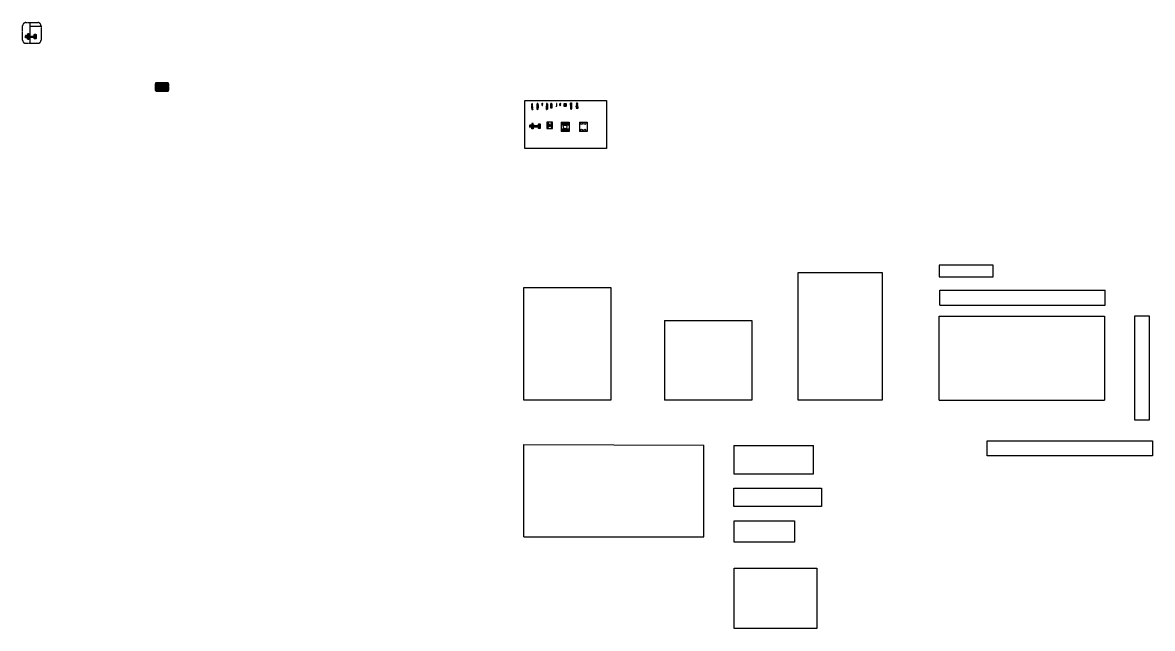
# Model space of a CAD drawing. Header units: millimetres. Extents: x 2634 to 10804, y -5166 to 3427.
# Drawn here: x 3280 to 10804, y -5166 to -1133 of the extents above; entities that cross this region are included whole.
import ezdxf

# ---------------------------------------------------------------- set-up
doc = ezdxf.new("R2010")
doc.units = ezdxf.units.MM
doc.header["$MEASUREMENT"] = 0
doc.linetypes.add('ACAD_ISO04W100', pattern=[30, 24, -3, 0, -3])
doc.layers.get('0').update_dxf_attribs({"lineweight": 30})
doc.layers.get('DEFPOINTS').update_dxf_attribs({"color": 210})
doc.layers.add('campiture sezione', color=2, linetype='Continuous', lineweight=13)
doc.layers.add('LINEE SEZIONATE DETTAGLI', color=4, linetype='Continuous', lineweight=30)
for name, color, linetype in [('G-ANNO-TTLB', 8, 'Continuous'), ('linee sezione', 3, 'ACAD_ISO04W100'), ('Viti', 8, 'Continuous')]:
    doc.layers.add(name, color=color, linetype=linetype)

# ---------------------------------------------------------------- blocks, each defined once
blk = doc.blocks.new('*U14')
blk.add_lwpolyline([(0, 0), (0, 0.1), (0.05, 0), (0.12, -0.4), (0.12, -0.5), (0.07, -0.4), (0, 0)])
blk = doc.blocks.new('*U15')
at = {"color": 0, "linetype": 'ByBlock', "lineweight": -2, "transparency": 16777216}
for p in [(42.38, 270.66), (42.6, 270.66), (42.81, 270.66), (43.03, 270.66), (43.24, 270.66)]:
    blk.add_blockref('*U14', p, dxfattribs=at)
blk = doc.blocks.new('118331')
for p, q in [((40.13, 264.93), (40.13, 264.33)), ((40.13, 264.93), (40.33, 264.93)), ((40.13, 264.33), (40.33, 264.33)), ((40.33, 264.93), (40.33, 264.33)), ((40.73, 264.83), (40.33, 264.83)), ((40.73, 264.43), (40.33, 264.43)), ((40.73, 264.98), (40.73, 264.28)), ((40.73, 264.98), (42.98, 264.98)), ((40.73, 264.8), (40.73, 264.45)), ((42.98, 264.28), (40.73, 264.28)), ((40.83, 264.98), (40.83, 264.68)), ((40.83, 264.93), (42.93, 264.93)), ((40.83, 264.68), (42.93, 264.68)), ((40.83, 264.58), (40.83, 264.28)), ((40.83, 264.58), (42.93, 264.58)), ((40.83, 264.33), (42.93, 264.33)), ((42.93, 264.98), (42.93, 264.68)), ((42.93, 264.58), (42.93, 264.28)), ((42.98, 264.98), (42.98, 264.28)), ((42.98, 264.83), (43.07, 264.83)), ((43.14, 264.43), (42.98, 264.43)), ((43.12, 264.83), (43.28, 264.83)), ((43.35, 264.43), (43.19, 264.43)), ((43.33, 264.83), (43.5, 264.83)), ((43.57, 264.43), (43.4, 264.43)), ((43.55, 264.83), (43.72, 264.83)), ((43.79, 264.43), (43.62, 264.43)), ((43.77, 264.83), (43.93, 264.83)), ((44, 264.43), (43.84, 264.43)), ((43.98, 264.83), (44.08, 264.83)), ((44.08, 264.43), (44.05, 264.43)), ((44.13, 264.78), (44.13, 264.48))]:
    blk.add_line(p, q)
for centre, start, end in [((44.08, 264.78), 360, 90), ((44.08, 264.48), 270, 0)]:
    blk.add_arc(centre, 0.05, start, end)
blk.add_blockref('*U15', (0.69, -5.83))
blk = doc.blocks.new('*U25')
blk.add_lwpolyline([(0.1, -0.2), (0.06, 0), (0.04, 0.05), (0.03, 0), (0.06, -0.2), (0.09, -0.25), (0.1, -0.2)])
blk = doc.blocks.new('*U26')
at = {"color": 0, "linetype": 'ByBlock', "lineweight": -2, "transparency": 16777216}
for p in [(40.3, 254.75), (40.42, 254.75), (40.54, 254.75), (40.65, 254.75), (40.77, 254.75), (40.89, 254.75)]:
    blk.add_blockref('*U25', p, dxfattribs=at)
blk = doc.blocks.new('109049')
for p, q in [((40.13, 240.08), (40.13, 239.79)), ((40.43, 240.28), (40.33, 240.28)), ((40.43, 239.58), (40.33, 239.58)), ((40.48, 240.23), (40.48, 239.63)), ((40.52, 240.03), (40.48, 240.03)), ((40.56, 239.83), (40.48, 239.83)), ((40.64, 240.03), (40.56, 240.03)), ((40.67, 239.83), (40.59, 239.83)), ((40.75, 240.03), (40.67, 240.03)), ((40.79, 239.83), (40.71, 239.83)), ((40.87, 240.03), (40.79, 240.03)), ((40.91, 239.83), (40.83, 239.83)), ((40.99, 240.03), (40.91, 240.03)), ((41.02, 239.83), (40.94, 239.83)), ((41.11, 240.03), (41.02, 240.03)), ((41.14, 239.83), (41.06, 239.83)), ((41.22, 240.03), (41.14, 240.03)), ((41.23, 239.83), (41.18, 239.83)), ((41.32, 240.01), (41.35, 240)), ((41.37, 239.88), (41.32, 239.85)), ((41.35, 240), (41.36, 240.05)), ((41.37, 239.88), (41.35, 240)), ((41.36, 240.05), (41.38, 239.98)), ((41.4, 239.83), (41.37, 239.88)), ((41.38, 239.98), (41.48, 239.93)), ((41.38, 239.98), (41.4, 239.89)), ((41.48, 239.93), (41.4, 239.89)), ((41.4, 239.89), (41.4, 239.83))]:
    blk.add_line(p, q)
blk.add_lwpolyline([(41.26, 239.83), (41.22, 240.03), (41.23, 240.08), (41.26, 240.03), (41.29, 239.84), (41.29, 239.78), (41.26, 239.83)])
for centre, radius, start, end in [((40.33, 240.08), 0.2, 107.54499, 180), ((40.33, 239.79), 0.2, 180, 252.45501), ((40.37, 239.95), 0.332, 96.88181, 107.54499), ((40.37, 239.91), 0.332, 252.45501, 263.11819), ((40.43, 240.23), 0.05, 0, 90), ((40.43, 239.63), 0.05, 270, 0), ((41.23, 240.03), 0.2, 270, 277.37205), ((41.23, 239.83), 0.2, 63.43495, 82.71422), ((41.23, 240.03), 0.2, 287.24494, 296.56505)]:
    blk.add_arc(centre, radius, start, end)
blk.add_blockref('*U26', (0.19, -14.72))
blk = doc.blocks.new('Phillips Flathead Screw ½ in. -top')
for p, q in [((-0.0345, 0.03448), (-0.21201, 0.03448)), ((-0.21201, 0.03448), (-0.21201, -0.03449)), ((-0.0345, 0.212), (-0.0345, 0.03448)), ((0.0345, 0.212), (-0.0345, 0.212)), ((0.0345, 0.03448), (0.0345, 0.212)), ((0.212, 0.03448), (0.0345, 0.03448)), ((0.212, -0.03449), (0.212, 0.03448)), ((-0.21201, -0.03449), (-0.0345, -0.03449)), ((-0.0345, -0.03449), (-0.0345, -0.21201)), ((-0.0345, -0.21201), (0.0345, -0.21201)), ((0.0345, -0.21201), (0.0345, -0.03449)), ((0.0345, -0.03449), (0.212, -0.03449))]:
    blk.add_line(p, q)
blk.add_circle((0, 0), 0.4375)
blk = doc.blocks.new('405950')
for p, q in [((40.02, 257.65), (41.68, 257.65)), ((40.02, 257.55), (41.68, 257.55)), ((42.02, 257.6), (41.76, 257.64)), ((42.02, 257.6), (41.76, 257.55))]:
    blk.add_line(p, q)
blk.add_lwpolyline([(39.99, 257.45), (40, 257.45, 0.414214), (40.02, 257.47), (40.02, 257.73, 0.414214), (40, 257.75), (39.99, 257.75, 0.414214), (39.97, 257.73), (39.97, 257.47, 0.414214)], format="xyb", close=True)
for centre, start, end in [((41.68, 257.15), 80.53768, 90), ((41.68, 258.05), 270, 279.46232)]:
    blk.add_arc(centre, 0.5, start, end)
blk = doc.blocks.new('*U31')
blk.add_lwpolyline([(0, 0), (0, 0.1), (0.05, 0), (0.12, -0.4), (0.12, -0.5), (0.07, -0.4), (0, 0)])
blk = doc.blocks.new('*U32')
at = {"color": 0, "linetype": 'ByBlock', "lineweight": -2, "transparency": 16777216}
for p in [(42.38, 270.66), (42.56, 270.66), (42.75, 270.66), (42.93, 270.66), (43.12, 270.66)]:
    blk.add_blockref('*U31', p, dxfattribs=at)
blk = doc.blocks.new('100344')
for p, q in [((40.28, 260.33), (40.28, 259.54)), ((40.28, 260.33), (40.34, 260.28)), ((40.28, 259.54), (40.34, 259.59)), ((40.46, 260.13), (40.43, 260.13)), ((40.43, 260.13), (40.43, 259.73)), ((40.54, 259.73), (40.43, 259.73)), ((40.65, 260.13), (40.51, 260.13)), ((40.72, 259.73), (40.59, 259.73)), ((40.83, 260.13), (40.7, 260.13)), ((40.9, 259.73), (40.77, 259.73)), ((41.02, 260.13), (40.88, 260.13)), ((41.09, 259.73), (40.95, 259.73)), ((41.2, 260.13), (41.07, 260.13)), ((41.27, 259.73), (41.14, 259.73)), ((41.36, 260.13), (41.25, 260.13)), ((41.36, 259.73), (41.32, 259.73)), ((41.36, 259.73), (41.36, 259.73)), ((41.41, 260.09), (41.39, 260.11)), ((41.39, 259.74), (41.41, 259.76)), ((41.43, 260.06), (41.43, 259.8))]:
    blk.add_line(p, q)
for centre, radius, start, end in [((41.76, 259.93), 1.63, 165.50554, 179.89899), ((41.76, 259.94), 1.63, 180.10101, 194.49446), ((40.23, 260.33), 0.0501, 3.79614, 165.77609), ((40.23, 259.54), 0.0501, 194.22391, 356.20386), ((39.97, 259.94), 0.5, 22.20232, 42.4648), ((39.83, 260.04), 0.677, 318.86737, 333.11942), ((41.36, 260.08), 0.05, 45, 90), ((41.36, 259.78), 0.05, 270, 315), ((41.38, 260.06), 0.05, 0, 45), ((41.38, 259.8), 0.05, 315, 0)]:
    blk.add_arc(centre, radius, start, end)
blk.add_blockref('*U32', (-1.92, -10.53))
blk = doc.blocks.new('*U63')
for points in [[(0.1, 0.05), (0.1, -0.2)], [(0.12, -0.2), (0.12, 0.05), (0.1, 0.05)], [(0.1, -0.3), (0.1, -0.55), (0.12, -0.55), (0.12, -0.3)]]:
    blk.add_lwpolyline(points)
blk = doc.blocks.new('*U64')
at = {"color": 0, "linetype": 'ByBlock', "lineweight": -2, "transparency": 16777216}
for p in [(41.43, 258.59), (41.62, 258.59), (41.81, 258.59), (42.01, 258.59), (42.2, 258.59), (42.39, 258.59), (42.59, 258.59), (42.78, 258.59), (42.97, 258.59), (43.16, 258.59), (43.36, 258.59), (43.55, 258.59), (43.74, 258.59)]:
    blk.add_blockref('*U63', p, dxfattribs=at)
blk = doc.blocks.new('110519')
for p, q in [((40.43, 258.99), (40.43, 257.69)), ((40.43, 258.64), (41.48, 258.64)), ((41.48, 258.04), (40.43, 258.04)), ((41.53, 258.59), (41.53, 258.09)), ((41.53, 258.59), (41.63, 258.59)), ((41.53, 258.39), (43.97, 258.39)), ((41.53, 258.34), (43.94, 258.34)), ((41.53, 258.29), (43.97, 258.29)), ((41.63, 258.09), (41.53, 258.09)), ((41.65, 258.59), (41.83, 258.58)), ((41.83, 258.1), (41.65, 258.09)), ((41.85, 258.58), (42.02, 258.58)), ((42.02, 258.1), (41.85, 258.1)), ((42.04, 258.58), (42.21, 258.58)), ((42.21, 258.1), (42.04, 258.1)), ((42.23, 258.58), (42.4, 258.57)), ((42.6, 258.11), (42.23, 258.1)), ((42.42, 258.57), (42.6, 258.57)), ((42.62, 258.57), (42.79, 258.56)), ((42.79, 258.12), (42.62, 258.11)), ((42.81, 258.56), (42.98, 258.56)), ((42.98, 258.12), (42.81, 258.12)), ((43, 258.56), (43.18, 258.56)), ((43.18, 258.12), (43, 258.12)), ((43.2, 258.56), (43.37, 258.55)), ((43.37, 258.13), (43.2, 258.12)), ((43.39, 258.55), (43.56, 258.55)), ((43.56, 258.13), (43.39, 258.13)), ((43.58, 258.55), (43.95, 258.54)), ((43.75, 258.14), (43.58, 258.13)), ((43.95, 258.14), (43.77, 258.14)), ((43.95, 258.35), (43.97, 258.39)), ((43.95, 258.33), (43.97, 258.29)), ((43.97, 258.54), (43.99, 258.54)), ((43.99, 258.14), (43.97, 258.14))]:
    blk.add_line(p, q)
for centre, radius, start, end in [((40.98, 258.34), 0.852, 130.29997, 229.70003), ((41.48, 258.59), 0.05, 0, 90), ((41.48, 258.09), 0.05, 270, 0), ((43.93, 258.38), 0.0425, 283.09509, 304.29611), ((43.93, 258.3), 0.0425, 55.70389, 76.90491), ((43.99, 258.44), 0.1, 41.81031, 90), ((43.99, 258.24), 0.1, 270, 318.18969), ((43.88, 258.34), 0.25, 318.18969, 41.81031)]:
    blk.add_arc(centre, radius, start, end)
blk.add_blockref('*U64', (0.1, 0))

msp = doc.modelspace()

# ---------------------------------------------------------------- hatches: boundary and pattern name
at = {"layer": 'campiture sezione', "ltscale": 0.2}
h = msp.add_hatch(dxfattribs=at)
h.set_pattern_fill('ANSI31', color=256, scale=30, angle=90)
h.set_pattern_definition([(135, (7301.5006, 365.3485), (-2.6516504, -2.6516504), [])])
h.paths.add_polyline_path([(4182.3, -1551.2), (4192.7, -1551.2), (4192.7, -1533.2), (4171.8, -1533.2, 0.414214), (4162.9, -1542.1), (4162.9, -1581, 0.414214), (4171.8, -1589.9), (4192.7, -1589.9), (4192.7, -1568.6), (4181.3, -1568.6), (4181.3, -1561.6), (4192.7, -1561.6), (4192.7, -1556), (4182.3, -1556)])
h = msp.add_hatch(dxfattribs=at)
h.set_pattern_fill('ANSI31', color=256, scale=30)
h.set_pattern_definition([(45, (7301.5006, 365.3485), (-2.6516504, 2.6516504), [])])
edge = h.paths.add_edge_path()
edge.add_arc((4221.4, -1565.1), 6.37, 213.35286, 506.64714)
edge.add_line((4216.1, -1561.6), (4193.1, -1561.6))
edge.add_line((4193.1, -1561.6), (4193.1, -1556))
edge.add_line((4193.1, -1556), (4203.7, -1556))
edge.add_line((4203.7, -1556), (4203.7, -1551.2))
edge.add_line((4203.7, -1551.2), (4193.1, -1551.2))
edge.add_line((4193.1, -1551.2), (4193.1, -1533.2))
edge.add_line((4193.1, -1533.2), (4244.1, -1533.2))
edge.add_arc((4244.1, -1542.1), 8.9, 0, 90, ccw=False)
edge.add_line((4253, -1542.1), (4253, -1581))
edge.add_arc((4244.1, -1581), 8.9, -90, 0, ccw=False)
edge.add_line((4244.1, -1589.9), (4193.1, -1589.9))
edge.add_line((4193.1, -1589.9), (4193.1, -1568.6))
edge.add_line((4193.1, -1568.6), (4216.1, -1568.6))

# ---------------------------------------------------------------- linework, layer by layer
at = {"ltscale": 0.2}
for points in [[(9384, -2748.6), (9384, -2826.1), (9744, -2826.1), (9744, -2748.6), (9384, -2748.6)], [(6617.5, -3647.2), (6617.5, -2897.4)], [(9388.6, -3014.6), (9388.6, -2914.6)], [(9388.6, -2914.6), (10488.5, -2914.6)], [(9388.6, -3014.6), (10488.5, -3014.6), (10488.5, -2914.6)], [(7555.8, -3117.2), (7555.8, -3647.2)], [(9384, -3647.2), (9384, -3087.2), (10483.9, -3087.2), (10483.9, -3647.2)], [(10784.6, -3087.2), (10684.6, -3087.2), (10684.6, -3777), (10784.6, -3777), (10784.6, -3087.2)], [(6617.5, -4556.4), (6617.5, -3941.2), (7817.5, -3946.4)], [(6617.5, -4556.4), (7817.5, -4556.4), (7817.5, -3946.4)], [(8016, -3948.2), (8546, -3948.2)], [(8016, -3948.2), (8016, -4138)], [(8016, -4138), (8546, -4138), (8546, -3948.2)], [(9704, -4017.3), (9704, -3917.3), (10803.9, -3917.3), (10803.9, -4017.3), (9704, -4017.3)], [(8016, -4232.4), (8601, -4232.4), (8601, -4354.6), (8016, -4354.6), (8016, -4232.4)], [(8019.1, -4591.9), (8019.1, -4451.1), (8420.8, -4451.1), (8420.8, -4591.9), (8019.1, -4591.9)], [(8019.1, -4764.8), (8569.8, -4764.8), (8569.8, -5166.5), (8019.1, -5166.5), (8019.1, -4764.8)]]:
    msp.add_lwpolyline(points, dxfattribs=at)
for points in [[(8444.8, -3647.2), (8444.8, -2797.4)], [(8444.8, -2797.4), (9004.8, -2797.4)], [(9004.8, -2797.4), (9004.8, -3647.2)], [(6617.5, -2897.4), (7197.5, -2897.4), (7197.5, -3647.2), (6617.5, -3647.2)], [(7555.8, -3117.2), (8135.8, -3117.2), (8135.8, -3647.2), (7555.8, -3647.2)], [(9004.8, -3647.2), (8444.8, -3647.2)], [(9384, -3647.2), (10483.9, -3647.2)]]:
    msp.add_lwpolyline(points)
at = {"layer": 'DEFPOINTS', "ltscale": 0.2}
msp.add_lwpolyline([(6624.8, -1652.1), (7168.3, -1652.1), (7168.3, -1971.3), (6624.8, -1971.3)], close=True, dxfattribs=at)
at = {"layer": 'G-ANNO-TTLB'}
for p, q in [((3314.4, -1219.8), (3300.5, -1219.8)), ((3314.4, -1210.7), (3314.4, -1219.8)), ((3320.6, -1208.8), (3316.3, -1208.8)), ((3322.5, -1219.8), (3322.5, -1210.7)), ((3329, -1219.8), (3322.5, -1219.8)), ((4183.6, -1552.1), (4202.2, -1552.1)), ((4183.6, -1552.9), (4202.2, -1552.9)), ((4183.6, -1553.6), (4202.2, -1553.6)), ((4183.6, -1554.4), (4202.2, -1554.4)), ((4183.6, -1555.1), (4202.2, -1555.1)), ((4190.6, -1555.9), (4190.6, -1555.9)), ((6798.5, -1701.3), (6798.5, -1674)), ((6799.6, -1701.3), (6799.6, -1674)), ((6800.7, -1701.3), (6800.7, -1674)), ((6801.9, -1701.3), (6801.9, -1674)), ((6803, -1701.3), (6803, -1674)), ((6678.3, -1805.4), (6674, -1805.4)), ((6672.1, -1816.4), (6658.2, -1816.4)), ((6672.1, -1807.3), (6672.1, -1816.4)), ((6680.2, -1816.4), (6680.2, -1807.3)), ((6686.7, -1816.4), (6680.2, -1816.4))]:
    msp.add_line(p, q, dxfattribs=at)
for points in [[(3300.5, -1219.8), (3298.1, -1222.2), (3298.1, -1229.8)], [(3298.1, -1222.2), (3329, -1222.2)], [(3298.1, -1229.8), (3329, -1229.6)], [(3300.5, -1232.2), (3298.1, -1229.8), (3298.1, -1229.8)], [(3327.8, -1222.2), (3327.8, -1224.3)], [(3327.9, -1227.5), (3327.9, -1229.6)], [(3329, -1222.2), (3352.8, -1222.2)], [(3329, -1222.2), (3329, -1224.3)], [(3329, -1227.5), (3329, -1229.7)], [(3329, -1229.7), (3352.8, -1229.7)], [(3352.8, -1223.9), (3357.8, -1223.9)], [(3352.8, -1228), (3357.8, -1228)], [(3357.8, -1223.9), (3357.8, -1228)], [(4182.3, -1555.3), (4182.3, -1555.3), (4182.3, -1551.9)], [(4189.9, -1555.9), (4183, -1555.9), (4183, -1551.3), (4202.8, -1551.3)], [(4193.1, -1551.3), (4202.8, -1551.3), (4202.8, -1555.9), (4189.9, -1555.9)], [(4203.6, -1555.3), (4203.6, -1555.3), (4203.6, -1551.9)], [(6804.1, -1692), (6804.1, -1702.1), (6797.4, -1702.1), (6797.4, -1673.1), (6804.1, -1673.1), (6804.1, -1692)], [(6803.2, -1672), (6803.2, -1672), (6798.2, -1672)], [(6803.2, -1703.2), (6803.2, -1703.2), (6798.2, -1703.2)], [(6658.2, -1816.4), (6655.8, -1818.8), (6655.8, -1826.3)], [(6655.8, -1818.8), (6686.7, -1818.8)], [(6655.8, -1826.3), (6686.7, -1826.2)], [(6658.2, -1828.7), (6655.8, -1826.3), (6655.8, -1826.3)], [(6685.5, -1818.8), (6685.5, -1820.9)], [(6685.6, -1824.1), (6685.6, -1826.2)], [(6686.7, -1818.8), (6710.5, -1818.8)], [(6686.7, -1818.8), (6686.7, -1820.9)], [(6686.7, -1824.1), (6686.8, -1826.2)], [(6686.8, -1826.2), (6710.5, -1826.2)], [(6710.5, -1820.5), (6715.5, -1820.5)], [(6710.5, -1824.5), (6715.5, -1824.5)], [(6715.5, -1820.5), (6715.5, -1824.5)]]:
    msp.add_lwpolyline(points, dxfattribs=at)
for points in [[(3329, -1222.2), (3329, -1218.7), (3323.5, -1218.7), (3323.5, -1210.7, 0.414214), (3320.6, -1207.7), (3316.3, -1207.7, 0.414214), (3313.3, -1210.7), (3313.3, -1218.7), (3300.5, -1218.7), (3300.5, -1219.8)], [(3329.1, -1229.6), (3329, -1233.2), (3323.5, -1233.2), (3323.5, -1241.2, -0.414214), (3320.6, -1244.2), (3316.3, -1244.2, -0.414214), (3313.3, -1241.2), (3313.3, -1233.2), (3300.5, -1233.2), (3300.5, -1232.2)], [(3329, -1232.2), (3329, -1232.2), (3322.5, -1232.2), (3322.5, -1241.2, -0.414214), (3320.6, -1243.1), (3316.3, -1243.1, -0.414214), (3314.4, -1241.2), (3314.4, -1232.2), (3300.5, -1232.2)], [(3327.8, -1224.3), (3327.8, -1224.3), (3322.9, -1224.3, 0.414214), (3321.7, -1225.5), (3321.7, -1226.3, 0.415667), (3322.9, -1227.5), (3327.9, -1227.5)], [(3329, -1227.5), (3329, -1227.5), (3334, -1227.5, 0.414214), (3335.2, -1226.3), (3335.2, -1225.5, 0.415667), (3334, -1224.3), (3329, -1224.3)], [(3357.8, -1223.9), (3357.8, -1213.5, -0.414214), (3360.8, -1210.5), (3367.3, -1210.5, -0.414214), (3370.2, -1213.5), (3370.2, -1238.4, -0.414214), (3367.3, -1241.4), (3360.8, -1241.4, -0.414214), (3357.8, -1238.4), (3357.8, -1228)], [(3357.8, -1221.6), (3357.8, -1221.6), (3364.8, -1221.6, -0.414214), (3368, -1224.9), (3368, -1227, -0.414214), (3364.8, -1230.2), (3357.8, -1230.2), (3357.8, -1230.2)], [(6686.7, -1818.8), (6686.7, -1815.3), (6681.2, -1815.3), (6681.2, -1807.3, 0.414214), (6678.3, -1804.3), (6674, -1804.3, 0.414214), (6671, -1807.3), (6671, -1815.3), (6658.2, -1815.3), (6658.2, -1816.4)], [(6686.8, -1826.2), (6686.7, -1829.8), (6681.2, -1829.8), (6681.2, -1837.8, -0.414214), (6678.3, -1840.8), (6674, -1840.8, -0.414214), (6671, -1837.8), (6671, -1829.8), (6658.2, -1829.8), (6658.2, -1828.7)], [(6686.7, -1828.7), (6686.7, -1828.7), (6680.2, -1828.7), (6680.2, -1837.8, -0.414214), (6678.3, -1839.7), (6674, -1839.7, -0.414214), (6672.1, -1837.8), (6672.1, -1828.7), (6658.2, -1828.7)], [(6685.5, -1820.9), (6685.5, -1820.9), (6680.6, -1820.9, 0.414214), (6679.4, -1822.1), (6679.4, -1822.9, 0.415667), (6680.6, -1824.1), (6685.6, -1824.1)], [(6686.7, -1824.1), (6686.7, -1824.1), (6691.7, -1824.1, 0.414214), (6692.9, -1822.8), (6692.9, -1822.1, 0.415667), (6691.7, -1820.8), (6686.7, -1820.9)], [(6715.5, -1820.5), (6715.5, -1810, -0.414214), (6718.5, -1807.1), (6725, -1807.1, -0.414214), (6727.9, -1810), (6727.9, -1835, -0.414214), (6725, -1837.9), (6718.5, -1837.9, -0.414214), (6715.5, -1835), (6715.5, -1824.5)], [(6715.5, -1818.2), (6715.5, -1818.2), (6722.5, -1818.2, -0.414214), (6725.7, -1821.4), (6725.7, -1823.6, -0.414214), (6722.5, -1826.8), (6715.5, -1826.8), (6715.5, -1826.8)]]:
    msp.add_lwpolyline(points, format="xyb", dxfattribs=at)
at = {"layer": 'G-ANNO-TTLB', "ltscale": 0.2}
for points in [[(3329, -1224.3), (3329, -1227.5)], [(3352.8, -1224.4), (3351.7, -1224.4), (3351.7, -1227.6), (3352.8, -1227.6)], [(3352.8, -1222.2), (3352.8, -1229.7)], [(6809.3, -1795.6), (6772.3, -1795.6), (6772.3, -1837.1), (6809.3, -1837.1), (6809.3, -1795.6)], [(6865.9, -1795.6), (6920.9, -1795.6), (6920.9, -1858.5), (6865.9, -1858.5)], [(6868.3, -1797.6), (6918, -1797.6)], [(6868.3, -1799.5), (6918, -1799.5)], [(6868.3, -1801.5), (6918, -1801.5)], [(6868.3, -1803.4), (6918, -1803.4)], [(6868.3, -1805.4), (6918, -1805.4)], [(6988.3, -1795.6), (7039.3, -1795.6), (7039.3, -1858.5), (6988.3, -1858.5)], [(6686.8, -1820.9), (6686.7, -1824.1)], [(6710.5, -1821), (6709.4, -1821), (6709.4, -1824.2), (6710.5, -1824.2)], [(6710.5, -1818.8), (6710.5, -1826.2)], [(6785.2, -1812.5), (6795.3, -1812.5)], [(6785.2, -1814.4), (6795.3, -1814.4)], [(6868.3, -1807.3), (6918, -1807.3)], [(6868.3, -1809.3), (6918, -1809.3)], [(6868.3, -1811.2), (6875.4, -1811.2)], [(6868.3, -1813.2), (6875.4, -1813.2)], [(6868.3, -1841), (6875.4, -1841)], [(6868.3, -1842.9), (6875.4, -1842.9)], [(6868.3, -1844.9), (6875.4, -1844.9)], [(6868.3, -1846.8), (6875.4, -1846.8)], [(6868.3, -1848.8), (6875.4, -1848.8)], [(6868.3, -1850.7), (6918, -1850.7)], [(6868.3, -1852.7), (6918, -1852.7)], [(6868.3, -1854.6), (6918, -1854.6)], [(6868.3, -1856.6), (6918, -1856.6)], [(6875.4, -1811.2), (6918, -1811.2)], [(6875.4, -1813.2), (6918, -1813.2)], [(6875.4, -1841), (6918, -1841)], [(6875.4, -1842.9), (6918, -1842.9)], [(6875.4, -1844.9), (6918, -1844.9)], [(6875.4, -1846.8), (6918, -1846.8)], [(6875.4, -1848.8), (6918, -1848.8)]]:
    msp.add_lwpolyline(points, dxfattribs=at)
at = {"layer": 'G-ANNO-TTLB'}
for points in [[(3339.1, -1224.3), (3340.2, -1224.3, -0.414214), (3341.5, -1225.5), (3341.5, -1226.3, -0.414214), (3340.2, -1227.5), (3339.1, -1227.5, -0.414214), (3337.9, -1226.3), (3337.9, -1225.5, -0.414214)], [(6696.8, -1820.8), (6697.9, -1820.8, -0.414214), (6699.2, -1822.1), (6699.2, -1822.8, -0.414214), (6697.9, -1824.1), (6696.8, -1824.1, -0.414214), (6695.6, -1822.8), (6695.6, -1822.1, -0.414214)]]:
    msp.add_lwpolyline(points, format="xyb", close=True, dxfattribs=at)
at = {"layer": 'G-ANNO-TTLB', "ltscale": 0.2}
for points in [[(6778.6, -1797.9), (6779.2, -1797.9, -0.414214), (6780.8, -1799.5), (6780.8, -1829.3, -0.414214), (6779.2, -1831), (6778.6, -1831, -0.414214), (6777, -1829.3), (6777, -1799.5, -0.414214)], [(6801.9, -1797.9), (6801.3, -1797.9, 0.414214), (6799.6, -1799.5), (6799.6, -1829.3, 0.414214), (6801.3, -1831), (6801.9, -1831, 0.414214), (6803.5, -1829.3), (6803.5, -1799.5, 0.414214)]]:
    msp.add_lwpolyline(points, format="xyb", close=True, dxfattribs=at)
for centre, radius in [((7002.9, -1804.6), 6.48), ((7025.2, -1804.6), 6.48), ((6790.2, -1813.4), 5.1), ((7002.9, -1849.6), 6.48), ((7025.2, -1849.6), 6.48)]:
    msp.add_circle(centre, radius, dxfattribs=at)
at = {"layer": 'G-ANNO-TTLB'}
for centre, radius, start, end in [((3316.3, -1210.7), 1.88, 90, 180), ((3320.6, -1210.7), 1.88, 0, 90), ((3357.8, -1223.9), 3.56, 90, 180), ((3357.8, -1228), 3.56, 180, 270), ((4182.2, -1551), 0.879, 277.60866, 339.93988), ((4182.2, -1556.2), 0.879, 20.06012, 82.39134), ((4203.7, -1551), 0.879, 200.06012, 262.39134), ((4203.7, -1556.2), 0.879, 97.60866, 159.93988), ((6796.9, -1671.9), 1.29, 290.06012, 352.39134), ((6796.9, -1703.4), 1.29, 7.60866, 69.93988), ((6804.5, -1671.9), 1.29, 187.60866, 249.93988), ((6804.5, -1703.4), 1.29, 110.06012, 172.39134), ((6674, -1807.3), 1.88, 90, 180), ((6678.3, -1807.3), 1.88, 0, 90), ((6715.5, -1820.5), 3.56, 90, 180), ((6715.5, -1824.5), 3.56, 180, 270)]:
    msp.add_arc(centre, radius, start, end, dxfattribs=at)
at = {"layer": 'G-ANNO-TTLB', "ltscale": 0.2}
msp.add_arc((6790.5, -1820), 4, 142.25099, 41.46458, dxfattribs=at)
at = {"layer": 'LINEE SEZIONATE DETTAGLI', "ltscale": 0.2}
for p, q in [((4192.7, -1551.2), (4182.3, -1551.2)), ((4182.3, -1551.2), (4182.3, -1556)), ((4182.3, -1556), (4182.3, -1556)), ((4192.7, -1556), (4182.3, -1556))]:
    msp.add_line(p, q, dxfattribs=at)
at = {"layer": 'LINEE SEZIONATE DETTAGLI'}
for points in [[(3328.8, -1132.7), (3328.8, -1218.7)], [(3329.2, -1157.4), (3402.8, -1157.4)], [(3329.2, -1157.4), (3329.2, -1222.2)], [(3328.8, -1233.2), (3328.8, -1270.8)], [(3329.2, -1229.7), (3329.2, -1270.8)], [(4192.7, -1551.2), (4192.7, -1533.2)], [(4192.7, -1561.6), (4192.7, -1556)], [(4192.7, -1589.9), (4192.7, -1568.6)], [(4193.1, -1551.2), (4193.1, -1533.2)], [(4193.1, -1561.6), (4193.1, -1556)], [(4193.1, -1589.9), (4193.1, -1568.6)]]:
    msp.add_lwpolyline(points, dxfattribs=at)
at = {"layer": 'LINEE SEZIONATE DETTAGLI', "ltscale": 0.2}
for points in [[(4192.7, -1568.6), (4181.3, -1568.6), (4181.3, -1561.6), (4192.7, -1561.6)], [(4203.7, -1551.2), (4193.1, -1551.2)], [(4203.7, -1556), (4193.1, -1556)], [(4193.1, -1561.6), (4216.1, -1561.6)], [(4216.1, -1568.6), (4193.1, -1568.6)], [(4203.7, -1551.2), (4203.7, -1551.2), (4203.7, -1556), (4203.7, -1556)]]:
    msp.add_lwpolyline(points, dxfattribs=at)
msp.add_arc((4221.4, -1565.1), 6.37, 213.35286, 146.64714, dxfattribs=at)
at = {"layer": 'linee sezione', "ltscale": 0.4}
for points in [[(3280.1, -1248.9), (3280.1, -1154.5, -0.414214), (3301.9, -1132.7)], [(3301.9, -1132.7), (3381, -1132.7, -0.414214), (3402.8, -1154.5), (3402.8, -1248.9)], [(3402.8, -1233.2), (3402.8, -1248.9, -0.414214), (3381, -1270.8), (3301.9, -1270.8, -0.414214), (3280.1, -1248.9), (3280.1, -1233.2)], [(4192.9, -1533.2), (4171.8, -1533.2, 0.414214), (4162.9, -1542.1), (4162.9, -1581, 0.414214), (4171.8, -1589.9), (4244.1, -1589.9, 0.414214), (4253, -1581), (4253, -1542.1, 0.414214), (4244.1, -1533.2), (4192.9, -1533.2)]]:
    msp.add_lwpolyline(points, format="xyb", dxfattribs=at)
at = {"layer": 'Viti'}
for p, q in [((6675.7, -1677.1), (6671.8, -1677.7)), ((6671.8, -1677.7), (6672.3, -1677.4)), ((6671.8, -1677.7), (6672.3, -1678)), ((6675.7, -1678.2), (6671.8, -1678.8)), ((6671.8, -1678.8), (6672.3, -1678.5)), ((6671.8, -1678.8), (6672.3, -1679.1)), ((6675.7, -1679.4), (6671.8, -1680.1)), ((6671.8, -1680.1), (6672.5, -1679.7)), ((6671.8, -1680.1), (6672.3, -1680.4)), ((6675.7, -1680.6), (6671.8, -1681.2)), ((6671.8, -1681.2), (6672.3, -1680.9)), ((6671.8, -1681.2), (6672.3, -1681.5)), ((6675.7, -1681.7), (6671.8, -1682.4)), ((6671.8, -1682.4), (6672.3, -1682.1)), ((6671.8, -1682.4), (6672.3, -1682.7)), ((6675.7, -1682.9), (6671.8, -1683.6)), ((6671.8, -1683.6), (6672.5, -1683.2)), ((6671.8, -1683.6), (6672.3, -1683.9)), ((6675.7, -1684.1), (6671.8, -1684.7)), ((6671.8, -1684.7), (6672.3, -1684.4)), ((6671.8, -1684.7), (6672.3, -1685)), ((6675.7, -1685.2), (6671.8, -1685.9)), ((6671.8, -1685.9), (6672.3, -1685.6)), ((6671.8, -1685.9), (6672.3, -1686.2)), ((6675.7, -1686.4), (6671.8, -1687)), ((6671.8, -1687), (6672.3, -1686.7)), ((6671.8, -1687), (6672.3, -1687.3)), ((6675.7, -1687.5), (6671.8, -1688.1)), ((6671.8, -1688.1), (6672.3, -1687.9)), ((6671.8, -1688.1), (6672.3, -1688.4)), ((6675.7, -1688.6), (6671.8, -1689.3)), ((6671.8, -1689.3), (6672.3, -1689)), ((6671.8, -1689.3), (6672.3, -1689.6)), ((6675.7, -1689.9), (6671.8, -1690.5)), ((6671.8, -1690.5), (6672.5, -1690.2)), ((6671.8, -1690.5), (6672.3, -1690.8)), ((6675.7, -1691), (6671.8, -1691.7)), ((6671.8, -1691.7), (6672.3, -1691.4)), ((6671.8, -1691.7), (6672.3, -1692)), ((6675.7, -1692.1), (6671.8, -1692.8)), ((6671.8, -1692.8), (6672.3, -1692.5)), ((6671.8, -1692.8), (6672.3, -1693.1)), ((6675.7, -1693.3), (6671.8, -1693.9)), ((6671.8, -1693.9), (6672.3, -1693.6)), ((6671.8, -1693.9), (6672.3, -1694.2)), ((6675.7, -1694.4), (6671.8, -1695.1)), ((6671.8, -1695.1), (6672.3, -1694.8)), ((6671.8, -1695.1), (6672.3, -1695.4)), ((6675.7, -1695.6), (6671.8, -1696.2)), ((6671.8, -1696.2), (6672.3, -1695.9)), ((6671.8, -1696.2), (6672.3, -1696.5)), ((6675.7, -1696.7), (6671.8, -1697.4)), ((6671.8, -1697.4), (6672.3, -1697.1)), ((6671.8, -1697.4), (6672.3, -1697.6)), ((6675.7, -1697.8), (6671.8, -1698.5)), ((6671.8, -1698.5), (6672.3, -1698.2)), ((6671.8, -1698.5), (6672.3, -1698.8)), ((6675.7, -1699), (6671.8, -1699.6)), ((6671.8, -1699.6), (6672.3, -1699.3)), ((6671.8, -1699.6), (6672.3, -1699.9)), ((6675.7, -1700.1), (6671.8, -1700.8)), ((6671.8, -1700.8), (6672.3, -1700.5)), ((6671.8, -1700.8), (6672.3, -1701.1)), ((6675.7, -1701.3), (6671.8, -1701.9)), ((6671.8, -1701.9), (6672.3, -1701.6)), ((6671.8, -1701.9), (6672.3, -1702.2)), ((6672.3, -1677.4), (6672.3, -1673.1)), ((6675.2, -1676.8), (6672.3, -1677.4)), ((6672.3, -1678), (6675.2, -1677.3)), ((6675.2, -1677.9), (6672.3, -1678.5)), ((6672.3, -1678.5), (6672.3, -1678)), ((6672.3, -1679.1), (6675.2, -1678.5)), ((6672.3, -1679.8), (6672.3, -1679.1)), ((6672.3, -1680.4), (6675.2, -1679.7)), ((6675.2, -1680.3), (6672.3, -1680.9)), ((6672.3, -1680.9), (6672.3, -1680.4)), ((6672.3, -1681.5), (6675.2, -1680.9)), ((6675.2, -1681.4), (6672.3, -1682.1)), ((6672.3, -1682.1), (6672.3, -1681.5)), ((6672.3, -1682.7), (6675.2, -1682)), ((6672.3, -1683.3), (6672.3, -1682.7)), ((6672.3, -1683.9), (6675.2, -1683.2)), ((6675.2, -1683.8), (6672.3, -1684.4)), ((6672.3, -1684.4), (6672.3, -1683.9)), ((6672.3, -1685), (6675.2, -1684.4)), ((6672.3, -1685.6), (6675.2, -1684.9)), ((6672.3, -1685.6), (6672.3, -1685)), ((6672.3, -1686.2), (6675.2, -1685.5)), ((6675.2, -1686.1), (6672.3, -1686.7)), ((6672.3, -1686.7), (6672.3, -1686.2)), ((6672.3, -1687.3), (6675.2, -1686.6)), ((6675.2, -1687.2), (6672.3, -1687.9)), ((6672.3, -1687.9), (6672.3, -1687.3)), ((6672.3, -1688.4), (6675.2, -1687.8)), ((6675.2, -1688.3), (6672.3, -1689)), ((6672.3, -1689), (6672.3, -1688.4)), ((6672.3, -1689.6), (6675.2, -1688.9)), ((6672.3, -1690.3), (6672.3, -1689.6)), ((6672.3, -1690.8), (6675.2, -1690.2)), ((6675.2, -1690.7), (6672.3, -1691.4)), ((6672.3, -1691.4), (6672.3, -1690.8)), ((6672.3, -1692), (6675.2, -1691.3)), ((6675.2, -1691.8), (6672.3, -1692.5)), ((6672.3, -1692.5), (6672.3, -1692)), ((6672.3, -1693.1), (6675.2, -1692.4)), ((6675.2, -1693), (6672.3, -1693.6)), ((6672.3, -1693.6), (6672.3, -1693.1)), ((6672.3, -1694.2), (6675.2, -1693.6)), ((6675.2, -1694.1), (6672.3, -1694.8)), ((6672.3, -1694.8), (6672.3, -1694.2)), ((6672.3, -1695.4), (6675.2, -1694.7)), ((6675.2, -1695.3), (6672.3, -1695.9)), ((6672.3, -1695.9), (6672.3, -1695.4)), ((6672.3, -1696.5), (6675.2, -1695.9)), ((6675.2, -1696.4), (6672.3, -1697.1)), ((6672.3, -1697.1), (6672.3, -1696.5)), ((6672.3, -1697.6), (6675.2, -1697)), ((6675.2, -1697.5), (6672.3, -1698.2)), ((6672.3, -1698.2), (6672.3, -1697.6)), ((6672.3, -1698.8), (6675.2, -1698.1)), ((6675.2, -1698.7), (6672.3, -1699.3)), ((6672.3, -1699.3), (6672.3, -1698.8)), ((6672.3, -1699.9), (6675.2, -1699.3)), ((6675.2, -1699.8), (6672.3, -1700.5)), ((6672.3, -1700.5), (6672.3, -1699.9)), ((6672.3, -1701.1), (6675.2, -1700.4)), ((6675.2, -1701), (6672.3, -1701.6)), ((6672.3, -1701.6), (6672.3, -1701.1)), ((6672.3, -1702.2), (6675.2, -1701.6)), ((6672.3, -1702.3), (6672.3, -1702.2)), ((6672.3, -1702.3), (6675.2, -1702.3)), ((6675, -1679.2), (6672.5, -1679.7)), ((6675, -1682.7), (6672.5, -1683.2)), ((6675, -1689.6), (6672.5, -1690.2)), ((6675.7, -1679.4), (6675, -1679.2)), ((6675.7, -1682.9), (6675, -1682.7)), ((6675.7, -1689.9), (6675, -1689.6)), ((6675.2, -1676.8), (6675.2, -1673.1)), ((6675.7, -1677.1), (6675.2, -1676.8)), ((6675.7, -1677.1), (6675.2, -1677.3)), ((6675.2, -1677.9), (6675.2, -1677.3)), ((6675.7, -1678.2), (6675.2, -1677.9)), ((6675.7, -1678.2), (6675.2, -1678.5)), ((6675.2, -1679.3), (6675.2, -1678.5)), ((6675.7, -1679.4), (6675.2, -1679.7)), ((6675.2, -1680.3), (6675.2, -1679.7)), ((6675.7, -1680.6), (6675.2, -1680.3)), ((6675.7, -1680.6), (6675.2, -1680.9)), ((6675.2, -1681.4), (6675.2, -1680.9)), ((6675.7, -1681.7), (6675.2, -1681.4)), ((6675.7, -1681.7), (6675.2, -1682)), ((6675.2, -1682.8), (6675.2, -1682)), ((6675.7, -1682.9), (6675.2, -1683.2)), ((6675.2, -1683.8), (6675.2, -1683.2)), ((6675.7, -1684.1), (6675.2, -1683.8)), ((6675.7, -1684.1), (6675.2, -1684.4)), ((6675.2, -1684.9), (6675.2, -1684.4)), ((6675.7, -1685.2), (6675.2, -1684.9)), ((6675.7, -1685.2), (6675.2, -1685.5)), ((6675.2, -1686.1), (6675.2, -1685.5)), ((6675.7, -1686.4), (6675.2, -1686.1)), ((6675.7, -1686.4), (6675.2, -1686.6)), ((6675.2, -1687.2), (6675.2, -1686.6)), ((6675.7, -1687.5), (6675.2, -1687.2)), ((6675.7, -1687.5), (6675.2, -1687.8)), ((6675.2, -1688.3), (6675.2, -1687.8)), ((6675.7, -1688.6), (6675.2, -1688.3)), ((6675.7, -1688.6), (6675.2, -1688.9)), ((6675.2, -1689.7), (6675.2, -1688.9)), ((6675.7, -1689.9), (6675.2, -1690.2)), ((6675.2, -1690.7), (6675.2, -1690.2)), ((6675.7, -1691), (6675.2, -1690.7)), ((6675.7, -1691), (6675.2, -1691.3)), ((6675.2, -1691.8), (6675.2, -1691.3)), ((6675.7, -1692.1), (6675.2, -1691.8)), ((6675.7, -1692.1), (6675.2, -1692.4)), ((6675.2, -1693), (6675.2, -1692.4)), ((6675.7, -1693.3), (6675.2, -1693)), ((6675.7, -1693.3), (6675.2, -1693.6)), ((6675.2, -1694.1), (6675.2, -1693.6)), ((6675.7, -1694.4), (6675.2, -1694.1)), ((6675.7, -1694.4), (6675.2, -1694.7)), ((6675.2, -1695.3), (6675.2, -1694.7)), ((6675.7, -1695.6), (6675.2, -1695.3)), ((6675.7, -1695.6), (6675.2, -1695.9)), ((6675.2, -1696.4), (6675.2, -1695.9)), ((6675.7, -1696.7), (6675.2, -1696.4)), ((6675.7, -1696.7), (6675.2, -1697)), ((6675.2, -1697.5), (6675.2, -1697)), ((6675.7, -1697.8), (6675.2, -1697.5)), ((6675.7, -1697.8), (6675.2, -1698.1)), ((6675.2, -1698.7), (6675.2, -1698.1)), ((6675.7, -1699), (6675.2, -1698.7)), ((6675.7, -1699), (6675.2, -1699.3)), ((6675.2, -1699.8), (6675.2, -1699.3)), ((6675.7, -1700.1), (6675.2, -1699.8)), ((6675.7, -1700.1), (6675.2, -1700.4)), ((6675.2, -1701), (6675.2, -1700.4)), ((6675.7, -1701.3), (6675.2, -1701)), ((6675.7, -1701.3), (6675.2, -1701.6)), ((6675.2, -1702.3), (6675.2, -1701.6)), ((6768.6, -1673.7), (6774.6, -1673.7)), ((6768.6, -1673.9), (6768.6, -1709.5)), ((6768.6, -1709.6), (6774.6, -1709.6)), ((6769.3, -1672.7), (6768.7, -1673.6)), ((6769.3, -1710.7), (6768.7, -1709.7)), ((6769.8, -1674.7), (6769.8, -1687.2)), ((6769.8, -1708.6), (6769.8, -1687.2)), ((6773.1, -1672.2), (6770.2, -1672.2)), ((6773.1, -1711.1), (6770.2, -1711.1)), ((6771, -1674.7), (6771, -1687.2)), ((6771, -1708.6), (6771, -1687.2)), ((6772.2, -1674.7), (6772.2, -1687.2)), ((6772.2, -1708.6), (6772.2, -1687.2)), ((6773.4, -1674.7), (6773.4, -1687.2)), ((6773.4, -1708.6), (6773.4, -1687.2)), ((6773.9, -1672.7), (6774.5, -1673.6)), ((6773.9, -1710.7), (6774.5, -1709.7)), ((6774.6, -1673.9), (6774.6, -1709.4))]:
    msp.add_line(p, q, dxfattribs=at)
at = {"layer": 'Viti', "ltscale": 0.2}
for p, q in [((6968.5, -1694.3), (6968.5, -1687.6)), ((6977.9, -1695.9), (6968.5, -1695.9)), ((6977.9, -1700.4), (6977.9, -1695.9))]:
    msp.add_line(p, q, dxfattribs=at)
for points in [[(4220.9, -1562.1), (4220.9, -1561.3)], [(4220.9, -1561.3), (4222, -1561.3)], [(4220.9, -1568.1), (4220.9, -1568.9)], [(4220.9, -1568.9), (4222, -1568.9)], [(4221.4, -1559.1), (4221.4, -1560.7)], [(4221.4, -1571), (4221.4, -1569.5)], [(4222, -1564.6), (4222, -1561.3)], [(4222, -1564.6), (4224.9, -1564.6)], [(4222, -1565.6), (4224.9, -1565.6)], [(4222, -1565.6), (4222, -1568.9)], [(4224.9, -1564.6), (4224.9, -1565.6)], [(6675.2, -1673.1), (6672.3, -1673.1)], [(6885.9, -1672), (6900.2, -1672)], [(6973.4, -1686.1), (6967.5, -1686.1), (6967.5, -1695.9)], [(6967.5, -1687.6), (6979.4, -1687.6)], [(6967.5, -1694.3), (6967.5, -1687.6)], [(6967.5, -1700.4), (6967.5, -1702.6), (6979.4, -1702.6), (6979.4, -1694.3)], [(6967.5, -1694.3), (6967.5, -1694.3), (6979.4, -1694.3)], [(6968.5, -1695.9), (6967.5, -1695.9)], [(6967.5, -1700.4), (6977.9, -1700.4)], [(6968.5, -1694.3), (6968.5, -1687.6)], [(6972.2, -1674.3), (6969.3, -1674.3)], [(6969.3, -1674.3), (6969.3, -1675.4)], [(6972.2, -1675.4), (6969.3, -1675.4)], [(6972.2, -1671.3), (6972.2, -1671)], [(6972.2, -1671), (6973.2, -1671)], [(6972.2, -1674.3), (6972.2, -1671.3)], [(6972.2, -1675.4), (6972.2, -1678.3)], [(6972.2, -1678.3), (6972.2, -1678.7)], [(6972.2, -1678.7), (6973.2, -1678.7)], [(6972.7, -1668.9), (6972.7, -1670.4)], [(6972.7, -1680.8), (6972.7, -1679.2)], [(6973.2, -1674.3), (6973.2, -1671)], [(6973.2, -1674.3), (6976.2, -1674.3)], [(6973.2, -1675.4), (6976.2, -1675.4)], [(6973.2, -1675.4), (6973.2, -1678.7)], [(6973.4, -1686.1), (6973.4, -1686.5), (6979.4, -1686.5)], [(6974.1, -1694.3), (6974.1, -1687.6)], [(6975.1, -1694.3), (6975.1, -1687.6)], [(6976.2, -1674.3), (6976.2, -1675.4)], [(6979.4, -1687.6), (6979.4, -1686.5)], [(6865.9, -1795.6), (6865.9, -1858.5)], [(6988.3, -1795.6), (6988.3, -1858.5)]]:
    msp.add_lwpolyline(points, dxfattribs=at)
at = {"layer": 'Viti'}
for points in [[(6671.6, -1709.9), (6670.6, -1709.9), (6670.6, -1710.4)], [(6670.6, -1710.4), (6677, -1710.4)], [(6672.3, -1702.3), (6671.6, -1703.7)], [(6671.6, -1703.7), (6671.6, -1709.9), (6675.9, -1709.9), (6675.9, -1703.7)], [(6671.6, -1703.7), (6675.9, -1703.7)], [(6675.2, -1702.3), (6675.9, -1703.7)], [(6675.9, -1709.9), (6677, -1709.9), (6677, -1710.4)]]:
    msp.add_lwpolyline(points, dxfattribs=at)
at = {"layer": 'Viti', "ltscale": 0.2}
msp.add_lwpolyline([(6900.2, -1672), (6900.2, -1687.2, -0.414214), (6895.2, -1692.3), (6891, -1692.3, -0.414214), (6885.9, -1687.2), (6885.9, -1672)], format="xyb", dxfattribs=at)
for centre, radius in [((6892.8, -1681.1), 3.45), ((6893.2, -1827.1), 12.2)]:
    msp.add_circle(centre, radius, dxfattribs=at)
for centre, radius, start, end in [((4221.4, -1565.1), 5.95, 199.63922, 160.36078), ((4221.4, -1565.1), 4.4, 270, 90), ((6972.7, -1674.8), 5.95, 216.02715, 215.99707), ((6972.7, -1674.8), 4.4, 270, 90)]:
    msp.add_arc(centre, radius, start, end, dxfattribs=at)
at = {"layer": 'Viti'}
for centre, radius, start, end in [((6769.1, -1673.9), 0.5, 146.29116, 180), ((6769.1, -1709.5), 0.5, 180, 213.70884), ((6770.2, -1673.2), 1, 90, 146.29116), ((6770.2, -1710.1), 1, 213.70884, 270), ((6773.1, -1673.2), 1, 33.56676, 90), ((6773.1, -1710.1), 1, 270, 326.43324), ((6774.1, -1673.9), 0.5, 0, 33.56676), ((6774.1, -1709.4), 0.5, 326.43324, 0)]:
    msp.add_arc(centre, radius, start, end, dxfattribs=at)

# ---------------------------------------------------------------- block references
at = {"layer": 'G-ANNO-TTLB'}
for p, xscale, yscale, zscale in [((3302.7, -1226), 6.059275110544239, 6.059275110544239, 6.059275110544239), ((3318.4, -1214.6), 6.059275110544239, 6.059275110544239, 6.059275110544239), ((3318.4, -1238), 6.059275110544239, 6.059275110544239, 6.059275110544239), ((3346, -1225.7), 4.774255349275876, 4.774255349275876, 4.774255349275876), ((3363.8, -1215.1), 4.774255349275876, 4.774255349275876, 4.774255349275876), ((3363.8, -1235.8), 4.774255349275876, 4.774255349275876, 4.774255349275876), ((6660.4, -1822.6), 6.059275110544239, 6.059275110544239, 6.059275110544239), ((6676.1, -1811.2), 6.059275110544239, 6.059275110544239, 6.059275110544239), ((6676.1, -1834.6), 6.059275110544239, 6.059275110544239, 6.059275110544239), ((6703.7, -1822.3), 4.774255349275876, 4.774255349275876, 4.774255349275876), ((6721.5, -1811.7), 4.774255349275876, 4.774255349275876, 4.774255349275876), ((6721.5, -1832.4), 4.774255349275876, 4.774255349275876, 4.774255349275876)]:
    msp.add_blockref('Phillips Flathead Screw ½ in. -top', p, dxfattribs=dict(at, xscale=xscale, yscale=yscale, zscale=zscale))
at = {"layer": 'Viti', "xscale": 10, "yscale": 10, "zscale": 10}
for name, p, rotation in [('118331', (4622.7, 1081.2), 180), ('118331', (4063.1, -1270.9), 270), ('109049', (4341.7, -1270.9), 270), ('405950', (4260, -1272.4), 270), ('100344', (4261.6, -1270.9), 270), ('110519', (4349.1, -1267.8), 270)]:
    msp.add_blockref(name, p, dxfattribs=dict(at, rotation=rotation))

doc.saveas('drawing.dxf')
